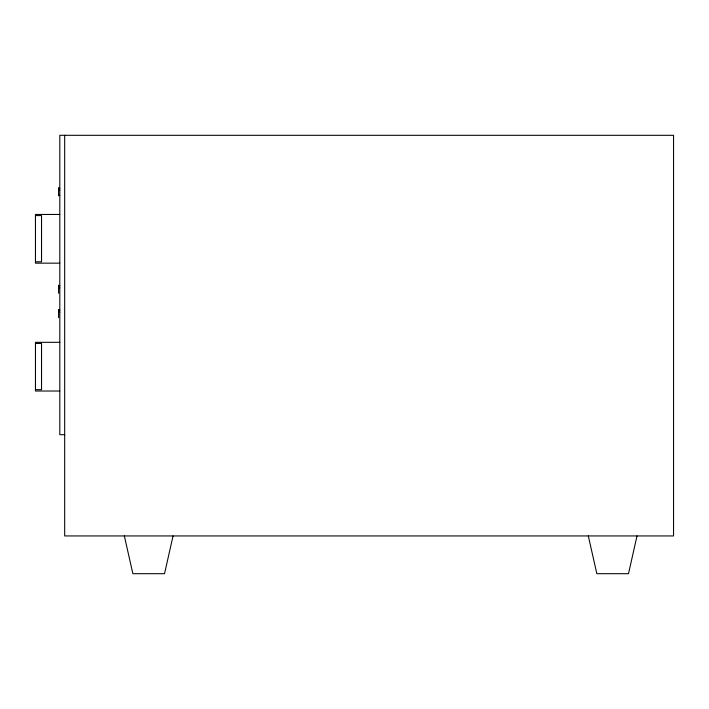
<?xml version="1.0" encoding="UTF-8"?>
<svg xmlns="http://www.w3.org/2000/svg" width="709" height="709" viewBox="0 0 709 709"><rect width="100%" height="100%" fill="white"/><g stroke="black" fill="none" stroke-linecap="round" stroke-linejoin="round"><path stroke-width="1.06" d="M173.058 535.942L164.532 573.696L132.867 573.696L124.35 535.942M637.019 535.942L628.493 573.696L596.836 573.696L588.31 535.942M58.59 188.284L59.804 188.284M58.59 190.34L59.804 190.34M58.59 195.329L59.804 195.329M59.804 214.455L35.45 214.455L35.45 263.163L59.804 263.163M35.45 215.58L41.539 215.58L41.539 261.798L35.45 261.798M58.59 285.709L59.804 285.709M58.59 287.757L59.804 287.757M58.59 310.063L59.804 310.063M58.59 312.111L59.804 312.111M59.804 342.323L35.45 342.323L35.45 391.022L59.804 391.022M35.45 343.448L41.539 343.448L41.539 389.658L35.45 389.658M64.679 434.688L59.804 434.688L59.804 135.304L673.55 135.304L673.55 535.942L64.679 535.942L64.679 135.304M58.59 187.779L58.59 195.835M58.59 285.204L58.59 293.251M58.59 309.558L58.59 317.614"/></g></svg>
